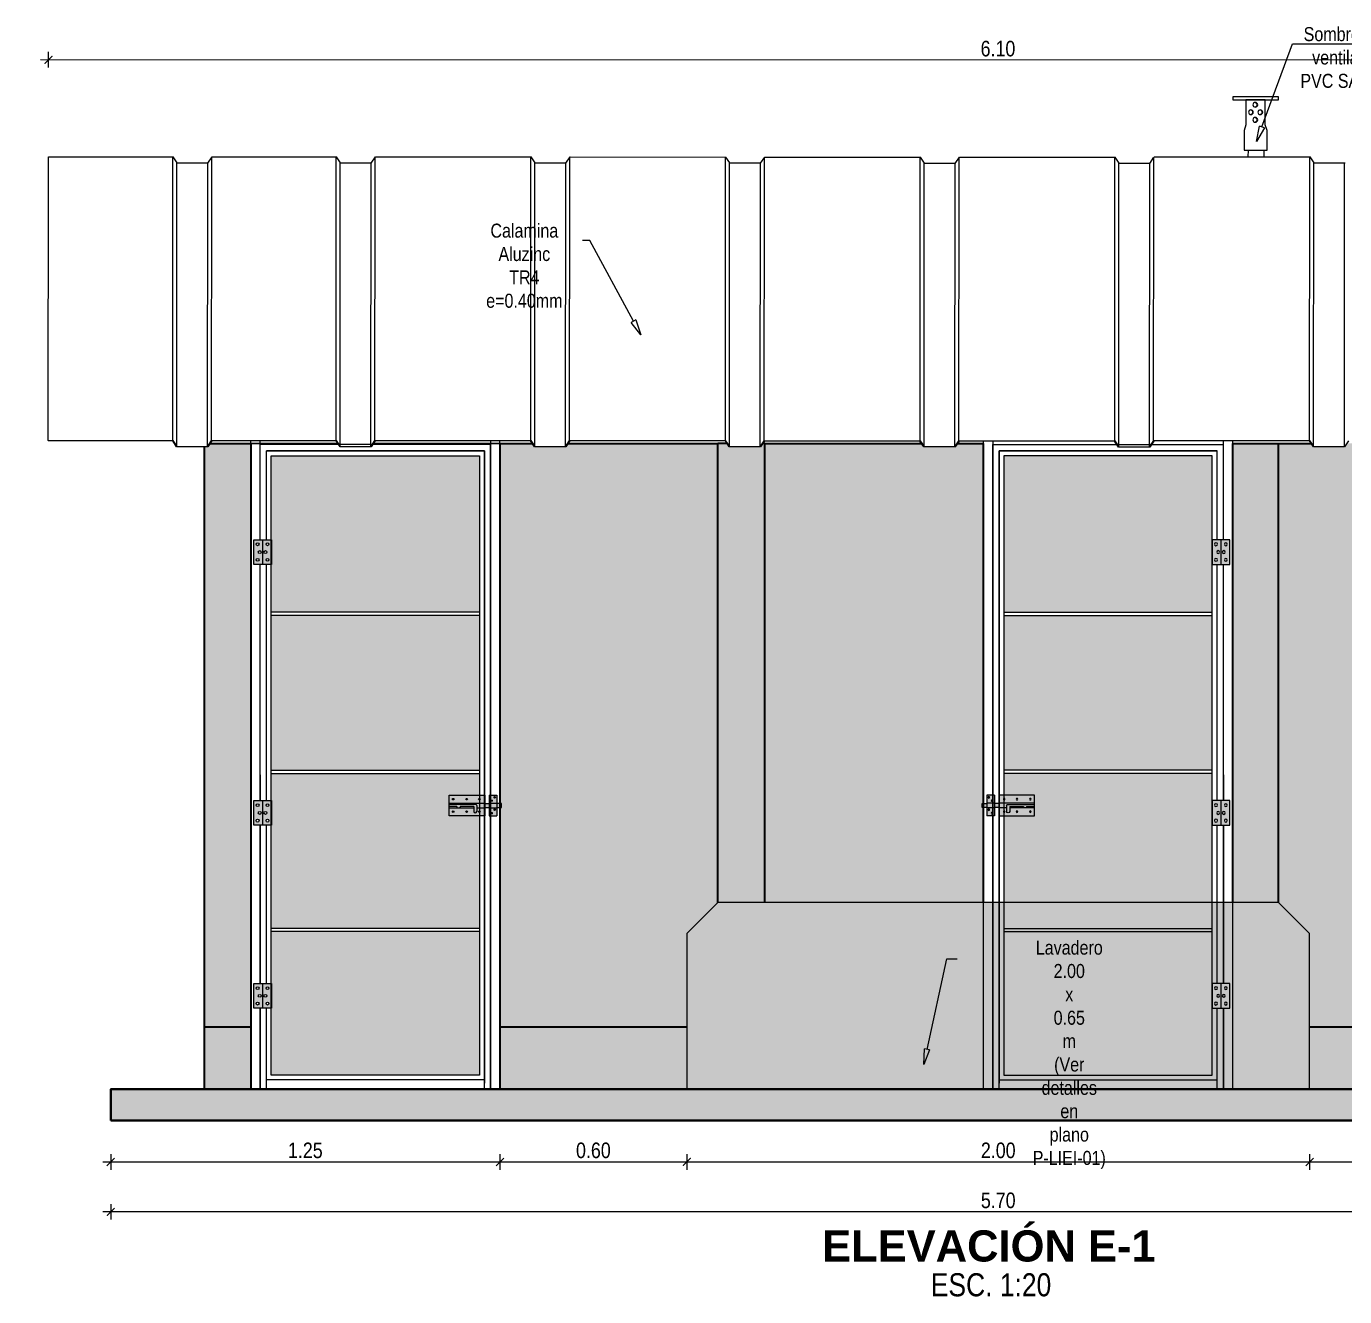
# Model space of a CAD drawing. Header units: metres. Extents: x 115.1 to 149.6, y 26.3 to 56.6.
# Drawn here: x 124.495 to 128.728, y 52.149 to 56.227 of the extents above; entities that cross this region are included whole.
import ezdxf
from ezdxf import colors
from ezdxf.entities.mleader import LeaderData, LeaderLine
from ezdxf.enums import TextEntityAlignment as Align
from ezdxf.math import Vec2, Vec3

# ---------------------------------------------------------------- set-up
doc = ezdxf.new("R2010")
doc.units = ezdxf.units.M
doc.set_wipeout_variables(frame=1)
doc.layers.get('0').update_dxf_attribs({"color": 250})
doc.layers.get('Defpoints').update_dxf_attribs({"color": 30, "lineweight": 9})
for name, color, linetype, lineweight in [('-Accesorios PVC', 88, 'Continuous', 20), ('-Acero techos', 252, 'Continuous', 13), ('-Acotado', 251, 'Continuous', 5), ('-Corte', 7, 'Continuous', 35), ('-Ladrillo', 34, 'Continuous', 9), ('-techo', 213, 'Continuous', 5), ('-Textos', 7, 'Continuous', 20), ('-Vista', 148, 'Continuous', 9), ('FIC-2ES_CONCRETO 210', 251, 'Continuous', 30), ('pluma 1', 1, 'Continuous', 9)]:
    doc.layers.add(name, color=color, linetype=linetype, lineweight=lineweight)
doc.layers.add('A_50_CotasExter', color=253, linetype='Continuous')
doc.layers.add('G-TEXTOS-TITULOS', color=174, linetype='Continuous')
doc.styles.add('-Arial Narrow', font='ARIALN.TTF')
doc.styles.add('25-TITULO', font='arialbd.ttf', dxfattribs={"height": 0.1})
doc.dimstyles.new('Esc 1_20n', dxfattribs={"dimscale": 0.02, "dimtxt": 2, "dimasz": 1, "dimexe": 1, "dimexo": 1, "dimgap": 0.45, "dimtad": 1, "dimtoh": 1, "dimzin": 3, "dimdsep": 46, "dimtxsty": '-Arial Narrow', "dimblk": 'ARCHTICK', "dimcen": 1, "dimdle": 1, "dimclrd": 252, "dimclre": 252, "dimclrt": 252, "dimadec": 0, "dimazin": 0, "dimtfac": 1, "dimtix": 1, "dimtmove": 1, "dimatfit": 2, "dimldrblk": 'ARCHTICK', "dimfxl": 1, "dimfxlon": 1, "dimtolj": 2, "dimlwd": 5, "dimlwe": 5, "dimarcsym": 0})

# ---------------------------------------------------------------- blocks, each defined once
blk = doc.blocks.new('_ArchTick')
at = {"color": 0, "linetype": 'ByBlock', "const_width": 0.15}
blk.add_lwpolyline([(-0.5, -0.5), (0.5, 0.5)], dxfattribs=at)
blk = doc.blocks.new('*D376')
at = {"layer": 'A_50_CotasExter', "color": 252, "lineweight": 5, "transparency": 16777216}
for p, q in [((124.5663, 56.095), (124.5663, 56.145)), ((130.6642, 56.0926), (130.6642, 56.1426)), ((130.6892, 56.1176), (124.5413, 56.12))]:
    blk.add_line(p, q, dxfattribs=at)
at = {"layer": 'Defpoints', "color": 0, "transparency": 16777216}
for p in [(124.5663, 56.12), (124.5662, 55.8109), (130.6641, 55.8086)]:
    blk.add_point(p, dxfattribs=at)
at = {"layer": 'A_50_CotasExter', "color": 252, "lineweight": 5, "transparency": 16777216, "xscale": 0.025, "yscale": 0.025, "zscale": 0.025}
for p, rotation in [((124.5663, 56.12), 179.977660051672), ((130.6642, 56.1176), 359.977660051672)]:
    blk.add_blockref('_ArchTick', p, dxfattribs=dict(at, rotation=rotation))
at = {"layer": 'A_50_CotasExter', "color": 252, "transparency": 16777216, "insert": (127.6153, 56.1556), "char_height": 0.05, "attachment_point": 5, "rotation": 359.9777, "style": '-Arial Narrow'}
blk.add_mtext('\\A2;6.10', dxfattribs=at)
blk = doc.blocks.new('Sombrero de Ventilacion')
at = {"layer": '-Accesorios PVC', "ltscale": 0.009}
for points in [[(-0.105, 0.2436), (0.105, 0.2436), (0.105, 0.23), (-0.105, 0.23)], [(0.0529, 0.089), (0.0529, 0), (-0.0529, 0), (-0.0529, 0.089), (-0.0443, 0.1163), (-0.0443, 0.23), (0.0443, 0.23), (0.0443, 0.1163)]]:
    blk.add_lwpolyline(points, close=True, dxfattribs=at)
for centre in [(-0.0216, 0.1732), (0.0014, 0.2076), (0.0216, 0.1732), (0.0014, 0.1387)]:
    blk.add_circle(centre, 0.0109, dxfattribs=at)
for centre in [(-0.0179, 0.1732), (0.0051, 0.2076), (0.0253, 0.1732), (0.0051, 0.1387)]:
    blk.add_arc(centre, 0.0115, 108.86934, 251.13066, dxfattribs=at)
blk = doc.blocks.new('_ClosedBlank')
at = {"color": 0, "linetype": 'ByBlock', "lineweight": -2}
for p, q in [((-1, 0.167), (0, 0)), ((-1, 0.167), (-1, -0.167)), ((0, 0), (-1, -0.167))]:
    blk.add_line(p, q, dxfattribs=at)
blk = doc.blocks.new('*D377')
at = {"layer": 'A_50_CotasExter', "color": 252, "lineweight": 5, "transparency": 16777216}
for p, q in [((124.3392, 52.8143), (124.3392, 52.8393)), ((124.3642, 52.8143), (124.3142, 52.8143)), ((124.3392, 52.7143), (124.3392, 52.8143)), ((124.3642, 52.7143), (124.3142, 52.7143)), ((124.3392, 52.7143), (124.3392, 52.6893))]:
    blk.add_line(p, q, dxfattribs=at)
at = {"layer": 'Defpoints', "color": 0, "transparency": 16777216}
for p in [(124.3392, 52.8143), (124.7662, 52.8143), (124.7662, 52.7143)]:
    blk.add_point(p, dxfattribs=at)
at = {"layer": 'A_50_CotasExter', "color": 252, "lineweight": 5, "transparency": 16777216, "xscale": 0.025, "yscale": 0.025, "zscale": 0.025}
for p, rotation in [((124.3392, 52.8143), 270), ((124.3392, 52.7143), 90)]:
    blk.add_blockref('_ArchTick', p, dxfattribs=dict(at, rotation=rotation))
at = {"layer": 'A_50_CotasExter', "color": 252, "transparency": 16777216, "insert": (124.3025, 52.7643), "char_height": 0.05, "attachment_point": 5, "rotation": 90, "style": '-Arial Narrow'}
blk.add_mtext('\\A2;0.10', dxfattribs=at)
blk = doc.blocks.new('*D378')
at = {"layer": 'A_50_CotasExter', "color": 252, "lineweight": 5, "transparency": 16777216}
for p, q in [((124.3642, 53.0143), (124.3142, 53.0143)), ((124.3392, 52.7893), (124.3392, 53.0393)), ((124.3642, 52.8143), (124.3142, 52.8143))]:
    blk.add_line(p, q, dxfattribs=at)
at = {"layer": 'Defpoints', "color": 0, "transparency": 16777216}
for p in [(124.3392, 53.0143), (125.0662, 53.0143), (124.7662, 52.8143)]:
    blk.add_point(p, dxfattribs=at)
at = {"layer": 'A_50_CotasExter', "color": 252, "lineweight": 5, "transparency": 16777216, "xscale": 0.025, "yscale": 0.025, "zscale": 0.025}
for p, rotation in [((124.3392, 53.0143), 90), ((124.3392, 52.8143), 270)]:
    blk.add_blockref('_ArchTick', p, dxfattribs=dict(at, rotation=rotation))
at = {"layer": 'A_50_CotasExter', "color": 252, "transparency": 16777216, "insert": (124.3025, 52.9143), "char_height": 0.05, "attachment_point": 5, "rotation": 90, "style": '-Arial Narrow'}
blk.add_mtext('\\A2;0.20', dxfattribs=at)
blk = doc.blocks.new('*D379')
at = {"layer": 'A_50_CotasExter', "color": 252, "lineweight": 5, "transparency": 16777216}
for p, q in [((124.3392, 52.9893), (124.3392, 54.9185)), ((124.3642, 54.8935), (124.3142, 54.8935)), ((124.3642, 53.0143), (124.3142, 53.0143))]:
    blk.add_line(p, q, dxfattribs=at)
at = {"layer": 'Defpoints', "color": 0, "transparency": 16777216}
for p in [(124.3392, 54.8935), (125.0662, 54.8935), (125.0662, 53.0143)]:
    blk.add_point(p, dxfattribs=at)
at = {"layer": 'A_50_CotasExter', "color": 252, "lineweight": 5, "transparency": 16777216, "xscale": 0.025, "yscale": 0.025, "zscale": 0.025}
for p, rotation in [((124.3392, 54.8935), 90), ((124.3392, 53.0143), 270)]:
    blk.add_blockref('_ArchTick', p, dxfattribs=dict(at, rotation=rotation))
at = {"layer": 'A_50_CotasExter', "color": 252, "transparency": 16777216, "insert": (124.3025, 53.9539), "char_height": 0.05, "attachment_point": 5, "rotation": 90, "style": '-Arial Narrow'}
blk.add_mtext('\\A2;1.88', dxfattribs=at)
blk = doc.blocks.new('*D381')
at = {"layer": 'A_50_CotasExter', "color": 252, "lineweight": 5, "transparency": 16777216}
for p, q in [((124.3392, 54.8685), (124.3392, 55.8336)), ((124.3642, 55.8086), (124.3142, 55.8086)), ((124.3142, 54.8935), (124.3642, 54.8935))]:
    blk.add_line(p, q, dxfattribs=at)
at = {"layer": 'Defpoints', "color": 0, "transparency": 16777216}
for p in [(124.3392, 55.8086), (124.5665, 55.8086), (119.6158, 54.8935)]:
    blk.add_point(p, dxfattribs=at)
at = {"layer": 'A_50_CotasExter', "color": 252, "lineweight": 5, "transparency": 16777216, "xscale": 0.025, "yscale": 0.025, "zscale": 0.025}
for p, rotation in [((124.3392, 55.8086), 90), ((124.3392, 54.8935), 270)]:
    blk.add_blockref('_ArchTick', p, dxfattribs=dict(at, rotation=rotation))
at = {"layer": 'A_50_CotasExter', "color": 252, "transparency": 16777216, "insert": (124.3025, 55.3511), "char_height": 0.05, "attachment_point": 5, "rotation": 90, "style": '-Arial Narrow'}
blk.add_mtext('\\A2;0.92', dxfattribs=at)
blk = doc.blocks.new('*D380')
at = {"layer": 'A_50_CotasExter', "color": 252, "lineweight": 5, "transparency": 16777216}
for p, q in [((124.171, 52.8143), (124.171, 52.8393)), ((124.196, 52.8143), (124.146, 52.8143)), ((124.171, 52.7143), (124.171, 52.8143)), ((124.196, 52.7143), (124.146, 52.7143)), ((124.171, 52.7143), (124.171, 52.6893))]:
    blk.add_line(p, q, dxfattribs=at)
at = {"layer": 'Defpoints', "color": 0, "transparency": 16777216}
for p in [(124.171, 52.8143), (124.7662, 52.8143), (124.7662, 52.7143)]:
    blk.add_point(p, dxfattribs=at)
at = {"layer": 'A_50_CotasExter', "color": 252, "lineweight": 5, "transparency": 16777216, "xscale": 0.025, "yscale": 0.025, "zscale": 0.025}
for p, rotation in [((124.171, 52.8143), 270), ((124.171, 52.7143), 90)]:
    blk.add_blockref('_ArchTick', p, dxfattribs=dict(at, rotation=rotation))
at = {"layer": 'A_50_CotasExter', "color": 252, "transparency": 16777216, "insert": (124.1343, 52.7643), "char_height": 0.05, "attachment_point": 5, "rotation": 90, "style": '-Arial Narrow'}
blk.add_mtext('\\A2;0.10', dxfattribs=at)
blk = doc.blocks.new('*D382')
at = {"layer": 'A_50_CotasExter', "color": 252, "lineweight": 5, "transparency": 16777216}
for p, q in [((124.171, 52.7893), (124.171, 55.8336)), ((124.196, 55.8086), (124.146, 55.8086)), ((124.146, 52.8143), (124.196, 52.8143))]:
    blk.add_line(p, q, dxfattribs=at)
at = {"layer": 'Defpoints', "color": 0, "transparency": 16777216}
for p in [(124.171, 55.8086), (124.5665, 55.8086), (119.3158, 52.8143)]:
    blk.add_point(p, dxfattribs=at)
at = {"layer": 'A_50_CotasExter', "color": 252, "lineweight": 5, "transparency": 16777216, "xscale": 0.025, "yscale": 0.025, "zscale": 0.025}
for p, rotation in [((124.171, 55.8086), 90), ((124.171, 52.8143), 270)]:
    blk.add_blockref('_ArchTick', p, dxfattribs=dict(at, rotation=rotation))
at = {"layer": 'A_50_CotasExter', "color": 252, "transparency": 16777216, "insert": (124.1343, 54.3114), "char_height": 0.05, "attachment_point": 5, "rotation": 90, "style": '-Arial Narrow'}
blk.add_mtext('\\A2;2.99', dxfattribs=at)
blk = doc.blocks.new('*D384')
at = {"layer": 'A_50_CotasExter', "color": 252, "lineweight": 5, "transparency": 16777216}
for p, q in [((124.7412, 52.5812), (126.0412, 52.5812)), ((124.7662, 52.6062), (124.7662, 52.5562)), ((126.0162, 52.6062), (126.0162, 52.5562))]:
    blk.add_line(p, q, dxfattribs=at)
at = {"layer": 'Defpoints', "color": 0, "transparency": 16777216}
for p in [(126.0162, 52.8143), (124.7662, 52.7143), (126.0162, 52.5812)]:
    blk.add_point(p, dxfattribs=at)
at = {"layer": 'A_50_CotasExter', "color": 252, "lineweight": 5, "transparency": 16777216, "xscale": 0.025, "yscale": 0.025, "zscale": 0.025}
for p, rotation in [((124.7662, 52.5812), 180.0000000000041), ((126.0162, 52.5812), 4.071109992273301e-12)]:
    blk.add_blockref('_ArchTick', p, dxfattribs=dict(at, rotation=rotation))
at = {"layer": 'A_50_CotasExter', "color": 252, "transparency": 16777216, "insert": (125.3912, 52.618), "char_height": 0.05, "attachment_point": 5, "style": '-Arial Narrow'}
blk.add_mtext('\\A2;1.25', dxfattribs=at)
blk = doc.blocks.new('*D385')
at = {"layer": 'A_50_CotasExter', "color": 252, "lineweight": 5, "transparency": 16777216}
for p, q in [((125.9912, 52.5812), (126.6412, 52.5812)), ((126.0162, 52.6062), (126.0162, 52.5562)), ((126.6162, 52.6062), (126.6162, 52.5562))]:
    blk.add_line(p, q, dxfattribs=at)
at = {"layer": 'Defpoints', "color": 0, "transparency": 16777216}
for p in [(126.0162, 52.8143), (126.6162, 52.8143), (126.6162, 52.5812)]:
    blk.add_point(p, dxfattribs=at)
at = {"layer": 'A_50_CotasExter', "color": 252, "lineweight": 5, "transparency": 16777216, "xscale": 0.025, "yscale": 0.025, "zscale": 0.025}
for p, rotation in [((126.0162, 52.5812), 180.0000000000041), ((126.6162, 52.5812), 4.071109992273301e-12)]:
    blk.add_blockref('_ArchTick', p, dxfattribs=dict(at, rotation=rotation))
at = {"layer": 'A_50_CotasExter', "color": 252, "transparency": 16777216, "insert": (126.3162, 52.618), "char_height": 0.05, "attachment_point": 5, "style": '-Arial Narrow'}
blk.add_mtext('\\A2;0.60', dxfattribs=at)
blk = doc.blocks.new('*D386')
at = {"layer": 'A_50_CotasExter', "color": 252, "lineweight": 5, "transparency": 16777216}
for p, q in [((126.5912, 52.5812), (128.6412, 52.5812)), ((126.6162, 52.6062), (126.6162, 52.5562)), ((128.6162, 52.6062), (128.6162, 52.5562))]:
    blk.add_line(p, q, dxfattribs=at)
at = {"layer": 'Defpoints', "color": 0, "transparency": 16777216}
for p in [(126.6162, 52.8143), (128.6162, 52.8143), (128.6162, 52.5812)]:
    blk.add_point(p, dxfattribs=at)
at = {"layer": 'A_50_CotasExter', "color": 252, "lineweight": 5, "transparency": 16777216, "xscale": 0.025, "yscale": 0.025, "zscale": 0.025}
for p, rotation in [((126.6162, 52.5812), 180.0000000000041), ((128.6162, 52.5812), 4.071109992273301e-12)]:
    blk.add_blockref('_ArchTick', p, dxfattribs=dict(at, rotation=rotation))
at = {"layer": 'A_50_CotasExter', "color": 252, "transparency": 16777216, "insert": (127.6162, 52.618), "char_height": 0.05, "attachment_point": 5, "style": '-Arial Narrow'}
blk.add_mtext('\\A2;2.00', dxfattribs=at)
blk = doc.blocks.new('*D387')
at = {"layer": 'A_50_CotasExter', "color": 252, "lineweight": 5, "transparency": 16777216}
for p, q in [((128.5912, 52.5812), (129.2412, 52.5812)), ((128.6162, 52.6062), (128.6162, 52.5562)), ((129.2162, 52.6062), (129.2162, 52.5562))]:
    blk.add_line(p, q, dxfattribs=at)
at = {"layer": 'Defpoints', "color": 0, "transparency": 16777216}
for p in [(128.6162, 52.8143), (129.2162, 52.8143), (129.2162, 52.5812)]:
    blk.add_point(p, dxfattribs=at)
at = {"layer": 'A_50_CotasExter', "color": 252, "lineweight": 5, "transparency": 16777216, "xscale": 0.025, "yscale": 0.025, "zscale": 0.025}
for p, rotation in [((128.6162, 52.5812), 180.0000000000041), ((129.2162, 52.5812), 4.071109992273301e-12)]:
    blk.add_blockref('_ArchTick', p, dxfattribs=dict(at, rotation=rotation))
at = {"layer": 'A_50_CotasExter', "color": 252, "transparency": 16777216, "insert": (128.9162, 52.618), "char_height": 0.05, "attachment_point": 5, "style": '-Arial Narrow'}
blk.add_mtext('\\A2;0.60', dxfattribs=at)
blk = doc.blocks.new('*D391')
at = {"layer": 'A_50_CotasExter', "color": 252, "lineweight": 5, "transparency": 16777216}
for p, q in [((130.4912, 52.4208), (124.7412, 52.4208)), ((124.7662, 52.4458), (124.7662, 52.3958)), ((130.4662, 52.4458), (130.4662, 52.3958))]:
    blk.add_line(p, q, dxfattribs=at)
at = {"layer": 'Defpoints', "color": 0, "transparency": 16777216}
for p in [(124.7662, 52.7143), (130.4662, 52.7143), (124.7662, 52.4208)]:
    blk.add_point(p, dxfattribs=at)
at = {"layer": 'A_50_CotasExter', "color": 252, "lineweight": 5, "transparency": 16777216, "xscale": 0.025, "yscale": 0.025, "zscale": 0.025}
for p, rotation in [((124.7662, 52.4208), 179.9999999999992), ((130.4662, 52.4208), 359.9999999999992)]:
    blk.add_blockref('_ArchTick', p, dxfattribs=dict(at, rotation=rotation))
at = {"layer": 'A_50_CotasExter', "color": 252, "transparency": 16777216, "insert": (127.6162, 52.4575), "char_height": 0.05, "attachment_point": 5, "style": '-Arial Narrow'}
blk.add_mtext('\\A2;5.70', dxfattribs=at)
blk = doc.blocks.new('Bisagra 3 x 3')
h = blk.add_hatch(color=7)
h.dxf.hatch_style = 1
h.set_gradient(color1=(255, 255, 255), color2=(128, 128, 128), tint=1, name='CURVED')
h.paths.add_polyline_path([(-0.0285, 0.0396), (0.0285, 0.0396), (0.0285, -0.0396), (-0.0285, -0.0396)])
at = {"linetype": 'Continuous'}
blk.add_wipeout([(-0.0285, 0.0396), (0.0285, 0.0396), (0.0285, -0.0396), (-0.0285, -0.0396)], dxfattribs=at)
h = blk.add_hatch(color=7)
h.dxf.hatch_style = 1
h.set_gradient(color1=(255, 255, 255), color2=(128, 128, 128), tint=1, name='INVCYLINDER')
h.paths.add_polyline_path([(0, 0.0396), (-0.0285, 0.0396), (-0.0285, -0.0396), (0, -0.0396)])
h.paths.add_polyline_path([(-0.0205, 0.0249, -1), (-0.0113, 0.0249, -1)], flags=16)
h.paths.add_polyline_path([(-0.0044, 0, -1), (-0.0136, 0, -1)], flags=16)
h.paths.add_polyline_path([(-0.0113, -0.0249, -1), (-0.0205, -0.0249, -1)], flags=16)
h.paths.add_polyline_path([(0.0285, 0.0396), (0, 0.0396), (0, -0.0396), (0.0285, -0.0396)])
h.paths.add_polyline_path([(0.0136, 0, -1), (0.0044, 0, -1)], flags=16)
h.paths.add_polyline_path([(0.0113, 0.0249, -1), (0.0205, 0.0249, -1)], flags=16)
h.paths.add_polyline_path([(0.0205, -0.0249, -1), (0.0113, -0.0249, -1)], flags=16)
at = {"layer": '-Vista', "linetype": 'Continuous'}
blk.add_lwpolyline([(-0.0285, 0.0396), (0.0285, 0.0396), (0.0285, -0.0396), (-0.0285, -0.0396)], close=True, dxfattribs=at)
blk.add_lwpolyline([(0, 0.0396), (0, -0.0396)], dxfattribs=at)
for centre in [(-0.0159, 0.0249), (-0.009, 0), (0.009, 0), (0.0159, 0.0249), (-0.0159, -0.0249), (0.0159, -0.0249)]:
    blk.add_circle(centre, 0.0046, dxfattribs=at)
blk = doc.blocks.new('Cerrojo')
h = blk.add_hatch(color=7)
h.dxf.hatch_style = 1
h.set_gradient(color1=(255, 255, 255), color2=(128, 128, 128), tint=1, name='CYLINDER')
h.paths.add_polyline_path([(0, 0.0335), (-0.1143, 0.0335), (-0.1143, 0.0075), (0, 0.0075)])
h.paths.add_polyline_path([(-0.0196, 0.02, -1), (-0.0145, 0.02, -1)], flags=16)
h.paths.add_polyline_path([(-0.0606, 0.02, -1), (-0.0555, 0.02, -1)], flags=16)
h.paths.add_polyline_path([(-0.1036, 0.02, -1), (-0.0986, 0.02, -1)], flags=16)
h.paths.add_polyline_path([(0, -0.0075), (-0.0251, -0.0075), (-0.0251, -0.0192, -0.83287), (-0.0351, -0.0192), (-0.0351, -0.0075), (-0.0811, -0.0075, -0.056334), (-0.0816, -0.0075), (-0.0867, -0.0075, -0.056334), (-0.0872, -0.0075), (-0.1143, -0.0075), (-0.1143, -0.0335), (0, -0.0335)])
h.paths.add_polyline_path([(-0.0606, -0.02, -1), (-0.0555, -0.02, -1)], flags=16)
h.paths.add_polyline_path([(-0.0196, -0.02, -1), (-0.0145, -0.02, -1)], flags=16)
h.paths.add_polyline_path([(-0.1036, -0.02, -1), (-0.0986, -0.02, -1)], flags=16)
h.paths.add_polyline_path([(-0.0792, -0.003), (-0.0351, -0.003), (-0.0351, -0.0192, 0.83287), (-0.0251, -0.0192), (-0.0251, 0, 0.406494), (-0.0281, 0.003), (-0.1143, 0.003), (-0.1143, -0.0075), (-0.0811, -0.0075, 0.372902), (-0.0792, -0.0054)], flags=0)
h.paths.add_polyline_path([(-0.0351, -0.003), (-0.0792, -0.003), (-0.0792, -0.0052, -0.39039), (-0.0811, -0.0075), (-0.0351, -0.0075)], flags=0)
h.paths.add_polyline_path([(0, 0.0075), (-0.1143, 0.0075), (-0.1143, -0.0075), (-0.0872, -0.0075), (-0.0811, -0.0075, 0.372902), (-0.0792, -0.0054), (-0.0792, -0.003), (-0.0351, -0.003), (-0.0351, -0.0192, 0.83287), (-0.0251, -0.0192), (-0.0251, -0.0075), (0, -0.0075)], flags=17)
h.paths.add_polyline_path([(0.0389, -0.0075), (0.0139, -0.0075), (0.0139, -0.0335), (0.0389, -0.0335)])
h.paths.add_polyline_path([(0.0344, -0.0138, -1), (0.0294, -0.0138, -1)], flags=16)
h.paths.add_polyline_path([(0.0243, -0.025, -1), (0.0192, -0.025, -1)], flags=16)
h.paths.add_polyline_path([(0.0389, 0.0075), (0.0139, 0.0075), (0.0139, -0.0075), (0.0389, -0.0075)])
h.paths.add_polyline_path([(0.0389, 0.0335), (0.0139, 0.0335), (0.0139, 0.0075), (0.0389, 0.0075)])
h.paths.add_polyline_path([(0.0294, 0.0262, -1), (0.0344, 0.0262, -1)], flags=16)
h.paths.add_polyline_path([(0.0243, 0.015, -1), (0.0192, 0.015, -1)], flags=16)
h.paths.add_polyline_path([(0, 0.0075), (-0.1143, 0.0075), (-0.1143, -0.0075), (-0.0811, -0.0075, 0.372902), (-0.0792, -0.0054), (-0.0792, -0.003), (-0.0351, -0.003), (-0.0351, -0.0192, 0.83287), (-0.0251, -0.0192), (-0.0251, -0.0075), (0, -0.0075)], flags=17)
h = blk.add_hatch(color=7)
h.dxf.hatch_style = 1
h.set_gradient(color1=(255, 255, 255), color2=(128, 128, 128), tint=1, name='CYLINDER')
h.paths.add_polyline_path([(-0.1143, 0.0075), (-0.1143, -0.0335), (0, -0.0335), (0, 0.0075)])
h = blk.add_hatch(color=18)
h.dxf.hatch_style = 1
h.paths.add_polyline_path([(0.0139, 0.0065), (0, 0.0065), (0, -0.0065), (0.0139, -0.0065)])
h.paths.add_polyline_path([(0.0539, 0.0065), (0.0389, 0.0065), (0.0389, -0.0065), (0.0539, -0.0065)])
h.paths.add_polyline_path([(-0.0251, 0, 0.421975), (-0.0282, 0.003), (-0.1143, 0.003), (-0.1143, -0.003), (-0.0892, -0.003), (-0.0892, -0.0054, 0.372902), (-0.0872, -0.0075), (-0.0811, -0.0075, 0.39039), (-0.0792, -0.0052), (-0.0792, -0.003), (-0.0351, -0.003), (-0.0351, -0.0192, 0.83287), (-0.0251, -0.0192)])
h = blk.add_hatch(color=7)
h.dxf.hatch_style = 1
h.set_gradient(color1=(255, 255, 255), color2=(128, 128, 128), tint=1, name='CYLINDER')
h.paths.add_polyline_path([(-0.0351, -0.003), (-0.0792, -0.003), (-0.0792, -0.0052, -0.39039), (-0.0811, -0.0075), (-0.0351, -0.0075)])
h.paths.add_polyline_path([(-0.0892, -0.003), (-0.1143, -0.003), (-0.1143, -0.0075), (-0.0872, -0.0075, -0.39039), (-0.0892, -0.0052)])
at = {"layer": '-Vista', "ltscale": 0.009}
for p, q in [((-0.1143, 0.0075), (0, 0.0075)), ((-0.0281, 0.003), (-0.1143, 0.003)), ((-0.0251, 0), (-0.0251, -0.0192)), ((0, 0.0335), (0, -0.0335)), ((0, 0.0065), (0.0139, 0.0065)), ((0.0139, 0.0335), (0.0389, 0.0335)), ((0.0139, 0.0335), (0.0139, -0.0335)), ((0.0139, 0.0075), (0.0389, 0.0075)), ((0.0389, 0.0335), (0.0389, -0.0335)), ((0.0539, 0.0065), (0.0389, 0.0065)), ((0.0539, -0.0065), (0.0539, 0.0065)), ((-0.0892, -0.003), (-0.1143, -0.003)), ((-0.1143, -0.0075), (-0.0351, -0.0075)), ((-0.0892, -0.003), (-0.0892, -0.0054)), ((-0.0351, -0.003), (-0.0792, -0.003)), ((-0.0792, -0.003), (-0.0792, -0.0054)), ((-0.0351, -0.003), (-0.0351, -0.0192)), ((-0.0251, -0.0075), (0, -0.0075)), ((0, -0.0065), (0.0139, -0.0065)), ((0.0139, -0.0075), (0.0389, -0.0075)), ((0.0139, -0.0335), (0.0389, -0.0335)), ((0.0389, -0.0065), (0.0539, -0.0065))]:
    blk.add_line(p, q, dxfattribs=at)
blk.add_lwpolyline([(0, -0.0335), (-0.1143, -0.0335), (-0.1143, 0.0335), (0, 0.0335)], close=True, dxfattribs=at)
for centre in [(-0.1011, 0.02), (-0.0581, 0.02), (-0.0171, 0.02), (0.0218, 0.015), (0.0319, 0.0262), (-0.1011, -0.02), (-0.0581, -0.02), (-0.0171, -0.02), (0.0218, -0.025), (0.0319, -0.0138)]:
    blk.add_circle(centre, 0.00253, dxfattribs=at)
for centre, radius, start, end in [((-0.0281, 0), 0.003, 359.9569, 88.4858), ((-0.087, -0.0053), 0.0022, 178.2508, 276.4486), ((-0.0814, -0.0053), 0.0022, 263.5514, 1.7492), ((-0.0301, -0.0183), 0.00508, 190.4202, 349.5798)]:
    blk.add_arc(centre, radius, start, end, dxfattribs=at)

msp = doc.modelspace()

# ---------------------------------------------------------------- hatches: boundary and pattern name
at = {"layer": '-Acotado', "true_color": 0x139b48}
h = msp.add_hatch(color=114, dxfattribs=at)
h.dxf.hatch_style = 1
h.paths.add_polyline_path([(125.2162, 54.8883), (125.0852, 54.8883), (125.0781, 54.8777), (125.0662, 54.8777), (125.0662, 53.0143), (125.2162, 53.0143)])
h.paths.add_polyline_path([(126.8662, 54.8883), (126.8603, 54.8883), (126.8527, 54.877), (126.7912, 54.877), (126.7527, 54.877), (126.7451, 54.8883), (126.7162, 54.8883), (126.7162, 53.4143), (126.8662, 53.4143)])
h.paths.add_polyline_path([(128.5162, 54.8883), (128.369, 54.8883), (128.369, 53.4143), (128.5162, 53.4143)])
h.paths.add_polyline_path([(130.1662, 54.8883), (130.0162, 54.8883), (130.0162, 53.0143), (130.1662, 53.0143)])
at = {"layer": '-Acotado'}
h = msp.add_hatch(color=14, dxfattribs=at)
h.dxf.hatch_style = 1
h.paths.add_polyline_path([(130.1662, 53.0143), (130.0162, 53.0143), (130.0162, 52.8143), (130.1662, 52.8143)])
h.paths.add_polyline_path([(129.2162, 53.0143), (128.6162, 53.0143), (128.6162, 52.8143), (129.2162, 52.8143)])
h.paths.add_polyline_path([(126.6162, 53.0143), (126.0162, 53.0143), (126.0162, 52.8143), (126.6162, 52.8143)])
h.paths.add_polyline_path([(125.2162, 53.0143), (125.0662, 53.0143), (125.0662, 52.8143), (125.2162, 52.8143)])
at = {"layer": '-Ladrillo', "ltscale": 0.1, "true_color": 0xf3f3e7}
h = msp.add_hatch(color=7, dxfattribs=at)
h.dxf.hatch_style = 1
h.paths.add_polyline_path([(129.2162, 54.877), (129.1521, 54.8771), (129.1446, 54.8883), (128.7359, 54.8883), (128.7284, 54.8772), (128.6284, 54.8773), (128.621, 54.8883), (128.5162, 54.8883), (128.5162, 53.4143), (128.6162, 53.3143), (128.6162, 53.0143), (129.2162, 53.0143)])
h.paths.add_polyline_path([(126.0162, 53.0143), (126.6162, 53.0143), (126.6162, 53.3143), (126.7162, 53.4143), (126.7162, 54.8883), (126.235, 54.8883), (126.2276, 54.8772), (126.1276, 54.8773), (126.1202, 54.8883), (126.0162, 54.8883)])
h.paths.add_polyline_path([(126.8662, 53.4143), (127.569, 53.4143), (127.569, 54.8883), (127.4855, 54.8883), (127.4777, 54.8767), (127.3777, 54.8768), (127.37, 54.8883), (126.8662, 54.8883)])
at = {"lineweight": 5, "true_color": 0x636466}
h = msp.add_hatch(dxfattribs=at)
h.set_pattern_fill('AR-CONC', color=251, scale=0.0008)
h.set_pattern_definition([(50, (-1119.57517, -446.35792), (0.145747735, -0.012751268), [0.01524, -0.16764]), (355, (-1119.57517, -446.35792), (-0.028194737, 0.152845476), [0.012192, -0.134112467]), (100.451445, (-1119.56303, -446.35898), (0.117552998, 0.140094202), [0.012952007, -0.142472196]), (46.1842, (-1119.57517, -446.31728), (0.216863233, -0.033633862), [0.02286, -0.25146]), (96.635558, (-1119.5571, -446.32008), (0.189923307, 0.1979409), [0.01942802, -0.213708487]), (351.184151, (-1119.57517, -446.31728), (0.189923307, 0.1979409), [0.018287974, -0.201167786]), (21, (-1119.55485, -446.32744), (0.121291513, -0.081812159), [0.01524, -0.16764]), (326, (-1119.55485, -446.32744), (0.049441623, 0.147350373), [0.012192, -0.134112]), (71.451445, (-1119.54475, -446.33425), (0.170733135, 0.065538215), [0.012952007, -0.14247195]), (37.5, (-1119.575174, -446.357915), (0.0024708826, 0.067644031), [0, -0.1324864, 0, -0.136144, 0, -0.13462]), (7.5, (-1119.575174, -446.357915), (0.05345573, 0.08014446), [0, -0.0776224, 0, -0.1294384, 0, -0.051308]), (327.5, (-1119.62049, -446.357915), (0.1084724761, -0.0045829952), [0, -0.0508, 0, -0.158496, 0, -0.210312]), (317.5, (-1119.64081, -446.357915), (0.118503345, 0.020341193), [0, -0.06604, 0, -0.1052576, 0, -0.149352])])
h.paths.add_polyline_path([(124.7662, 52.7143), (130.4662, 52.7143), (130.4662, 52.8143), (124.7662, 52.8143)])

# ---------------------------------------------------------------- linework, layer by layer
at = {"layer": '-Acero techos'}
for p, q in [((125.2162, 52.8143), (125.2162, 54.8966)), ((125.2462, 54.8843), (125.2462, 54.8966)), ((125.4899, 54.8963), (125.2462, 54.8963)), ((125.9862, 54.8843), (125.2462, 54.8843)), ((125.9862, 54.8843), (125.2462, 54.8843)), ((125.9862, 54.8963), (125.9862, 54.8793)), ((125.9862, 54.8843), (125.9862, 52.8143)), ((125.9862, 54.8843), (125.9862, 52.8143)), ((125.9862, 54.8793), (125.9862, 54.8793)), ((126.0162, 52.8143), (126.0162, 54.8963)), ((127.569, 52.8143), (127.569, 54.8957)), ((127.599, 54.8957), (127.599, 54.8793)), ((127.599, 54.8843), (127.9975, 54.8843)), ((127.599, 54.8843), (127.599, 52.8143)), ((127.599, 54.8843), (127.9975, 54.8843)), ((127.599, 54.8843), (127.599, 52.8143)), ((127.599, 54.8793), (127.599, 54.8793)), ((127.9987, 54.8843), (128.1068, 54.8843)), ((127.9987, 54.8843), (128.1068, 54.8843)), ((128.108, 54.8843), (128.339, 54.8843)), ((128.108, 54.8843), (128.339, 54.8843)), ((128.339, 54.8843), (128.339, 54.8964)), ((128.369, 52.8143), (128.369, 54.8964)), ((125.9662, 54.8143), (125.9662, 52.8343)), ((127.619, 54.8143), (127.619, 52.8343)), ((125.9505, 54.3461), (125.2819, 54.3461)), ((125.9505, 54.3361), (125.2819, 54.3361)), ((127.6347, 54.3461), (128.3033, 54.3461)), ((127.6347, 54.3361), (128.3033, 54.3361)), ((125.2462, 53.8243), (125.2462, 52.8143)), ((125.2819, 53.8386), (125.9505, 53.8386)), ((125.2819, 53.8286), (125.9505, 53.8286)), ((128.3033, 53.8386), (127.6347, 53.8386)), ((128.3033, 53.8286), (127.6347, 53.8286)), ((128.339, 53.8243), (128.339, 52.8143)), ((125.9505, 53.3311), (125.2819, 53.3311)), ((125.9505, 53.3211), (125.2819, 53.3211)), ((127.6347, 53.3311), (128.3033, 53.3311)), ((127.6347, 53.3211), (128.3033, 53.3211))]:
    msp.add_line(p, q, dxfattribs=at)
for points in [[(125.2462, 52.8143), (125.2462, 54.8843)], [(125.9662, 54.8643), (125.2662, 54.8643)], [(125.9662, 52.8143), (125.9662, 54.8643), (125.2662, 54.8643)], [(125.9862, 52.8143), (125.9862, 54.8843)], [(127.599, 52.8143), (127.599, 54.8843)], [(127.619, 54.8643), (128.319, 54.8643)], [(127.619, 52.8143), (127.619, 54.8643), (128.319, 54.8643)], [(128.339, 52.8143), (128.339, 54.8843)], [(125.2662, 52.8143), (125.2662, 53.8393), (125.2662, 54.8143)], [(128.319, 52.8143), (128.319, 53.8393), (128.319, 54.8143)]]:
    msp.add_lwpolyline(points, dxfattribs=at)
for points in [[(125.2662, 54.8643), (125.9662, 54.8643), (125.9662, 52.8443), (125.2662, 52.8443)], [(128.319, 54.8643), (127.619, 54.8643), (127.619, 52.8443), (128.319, 52.8443)]]:
    msp.add_lwpolyline(points, close=True, dxfattribs=at)
at = {"layer": '-Corte', "ltscale": 0.009}
msp.add_lwpolyline([(124.7662, 52.7143), (130.4662, 52.7143), (130.4662, 52.8143), (124.7662, 52.8143)], close=True, dxfattribs=at)
at = {"layer": '-techo'}
for p, q in [((124.5658, 54.8979), (124.5662, 55.8086)), ((124.5662, 55.8086), (124.9671, 55.8084)), ((124.9658, 54.8977), (124.9662, 55.8084)), ((124.9799, 55.7894), (124.9671, 55.8084)), ((125.0782, 55.7884), (125.0916, 55.8084)), ((125.0903, 54.8977), (125.0907, 55.8069)), ((125.0916, 55.8084), (125.4916, 55.8082)), ((125.4903, 54.8975), (125.4907, 55.8082)), ((125.5044, 55.7892), (125.4916, 55.8082)), ((125.6027, 55.7882), (125.6161, 55.8081)), ((125.6148, 54.8975), (125.6152, 55.8067)), ((125.6161, 55.8081), (126.1167, 55.808)), ((126.1154, 54.8973), (126.1157, 55.808)), ((126.1294, 55.7889), (126.1167, 55.808)), ((126.2277, 55.7879), (126.2412, 55.8079)), ((126.2399, 54.8972), (126.2402, 55.8065)), ((126.2412, 55.8079), (126.7417, 55.8077)), ((126.7404, 54.897), (126.7408, 55.8077)), ((126.7545, 55.7887), (126.7417, 55.8077)), ((126.8528, 55.7877), (126.8662, 55.8077)), ((126.8649, 54.897), (126.8653, 55.8062)), ((126.8662, 55.8077), (127.3668, 55.8075)), ((127.3654, 54.8968), (127.3658, 55.8075)), ((127.3795, 55.7885), (127.3668, 55.8075)), ((127.4778, 55.7874), (127.4913, 55.8074)), ((127.49, 54.8967), (127.4903, 55.806)), ((127.4913, 55.8074), (127.9918, 55.8072)), ((127.9905, 54.8965), (127.9908, 55.8072)), ((128.0046, 55.7882), (127.9918, 55.8072)), ((128.1028, 55.7872), (128.1163, 55.8072)), ((128.115, 54.8965), (128.1154, 55.8058)), ((128.117, 55.8081), (128.6175, 55.808)), ((128.6162, 54.8973), (128.6165, 55.808)), ((128.6303, 55.7889), (128.6175, 55.808)), ((124.9786, 54.8787), (124.9789, 55.7908)), ((124.9799, 55.7894), (125.0794, 55.7894)), ((125.0775, 54.8787), (125.0779, 55.7894)), ((125.5031, 54.8785), (125.5035, 55.7906)), ((125.5044, 55.7892), (125.6039, 55.7892)), ((125.602, 54.8785), (125.6024, 55.7892)), ((126.1281, 54.8783), (126.1285, 55.7904)), ((126.1294, 55.7889), (126.2289, 55.7889)), ((126.2271, 54.8782), (126.2274, 55.7889)), ((126.7532, 54.878), (126.7535, 55.7901)), ((126.7545, 55.7887), (126.854, 55.7887)), ((126.8521, 54.878), (126.8525, 55.7887)), ((127.3782, 54.8778), (127.3786, 55.7899)), ((127.3795, 55.7885), (127.479, 55.7884)), ((127.4772, 54.8777), (127.4775, 55.7884)), ((128.0033, 54.8775), (128.0036, 55.7896)), ((128.0046, 55.7882), (128.104, 55.7882)), ((128.1022, 54.8775), (128.1026, 55.7882)), ((128.629, 54.8783), (128.6293, 55.7904)), ((128.6303, 55.7889), (128.7297, 55.7889)), ((128.7279, 54.8782), (128.7283, 55.7889)), ((124.5663, 54.8969), (124.5658, 54.8979)), ((124.5658, 54.8979), (124.5658, 54.8979)), ((124.5658, 54.8979), (124.9658, 54.8977)), ((124.9653, 54.8967), (124.5663, 54.8969)), ((124.9781, 54.8777), (124.9653, 54.8967)), ((124.9658, 54.8977), (124.9786, 54.8787)), ((125.0781, 54.8777), (124.9781, 54.8777)), ((124.9786, 54.8787), (125.0781, 54.8787)), ((125.0908, 54.8967), (125.0781, 54.8777)), ((125.4898, 54.8965), (125.0908, 54.8967)), ((125.5026, 54.8775), (125.4898, 54.8965)), ((125.6026, 54.8775), (125.5026, 54.8775)), ((125.6154, 54.8965), (125.6026, 54.8775)), ((126.1148, 54.8963), (125.6154, 54.8965)), ((126.1276, 54.8773), (126.1148, 54.8963)), ((126.2276, 54.8772), (126.1276, 54.8773)), ((126.2404, 54.8962), (126.2276, 54.8772)), ((126.7399, 54.896), (126.2404, 54.8962)), ((126.7527, 54.877), (126.7399, 54.896)), ((126.8527, 54.877), (126.7527, 54.877)), ((126.8654, 54.896), (126.8527, 54.877)), ((127.3649, 54.8958), (126.8654, 54.896)), ((127.3777, 54.8768), (127.3649, 54.8958)), ((127.4777, 54.8767), (127.3777, 54.8768)), ((127.4905, 54.8957), (127.4777, 54.8767)), ((127.99, 54.8955), (127.4905, 54.8957)), ((128.0027, 54.8765), (127.99, 54.8955)), ((128.1027, 54.8765), (128.0027, 54.8765)), ((128.1022, 54.8775), (128.1157, 54.8975)), ((128.1155, 54.8955), (128.1027, 54.8765)), ((128.1157, 54.8975), (128.6162, 54.8973)), ((128.6157, 54.8963), (128.1162, 54.8965)), ((128.6284, 54.8773), (128.6157, 54.8963)), ((128.6162, 54.8973), (128.629, 54.8783)), ((128.7284, 54.8772), (128.6284, 54.8773)), ((128.629, 54.8783), (128.7284, 54.8782)), ((128.7412, 54.8962), (128.7284, 54.8772))]:
    msp.add_line(p, q, dxfattribs=at)
for points in [[(125.0768, 54.8777), (125.0903, 54.8977), (125.4903, 54.8975), (125.5031, 54.8785), (125.6026, 54.8785)], [(125.6014, 54.8775), (125.6148, 54.8975), (126.1154, 54.8973), (126.1281, 54.8783), (126.2276, 54.8782)], [(126.2264, 54.8772), (126.2399, 54.8972), (126.7404, 54.897), (126.7532, 54.878), (126.8527, 54.878)], [(126.8514, 54.877), (126.8649, 54.897), (127.3654, 54.8968), (127.3782, 54.8778), (127.4777, 54.8777)], [(127.4765, 54.8767), (127.49, 54.8967), (127.9905, 54.8965), (128.0033, 54.8775), (128.1027, 54.8775)]]:
    msp.add_lwpolyline(points, dxfattribs=at)
for p, q in [((125.2162, 54.8883), (125.4953, 54.8883)), ((125.6098, 54.8883), (126.0162, 54.8883))]:
    msp.add_line(p, q)
at = {"layer": 'FIC-2ES_CONCRETO 210', "ltscale": 0.025}
for p, q in [((125.0662, 54.8777), (125.0662, 52.8143)), ((125.0852, 54.8883), (125.2162, 54.8883)), ((125.2162, 54.8883), (125.2162, 52.8143)), ((126.0162, 54.8883), (126.0162, 52.8143)), ((126.0162, 54.8883), (126.1202, 54.8883)), ((126.235, 54.8883), (126.7162, 54.8883)), ((126.7162, 53.4143), (126.7162, 54.8883)), ((126.7451, 54.8883), (126.7162, 54.8883)), ((126.8662, 54.8883), (126.8603, 54.8883)), ((126.8662, 53.4143), (126.8662, 54.8883)), ((126.8662, 54.8883), (127.37, 54.8883)), ((127.4855, 54.8883), (127.569, 54.8883)), ((127.569, 53.4143), (127.569, 54.8883)), ((128.369, 54.8883), (128.621, 54.8883)), ((128.369, 53.4143), (128.369, 54.8883)), ((128.5162, 53.4143), (128.5162, 54.8883)), ((125.2162, 53.0143), (125.0662, 53.0143)), ((126.6162, 53.0143), (126.0162, 53.0143)), ((129.2162, 53.0143), (128.6162, 53.0143))]:
    msp.add_line(p, q, dxfattribs=at)
at = {"layer": 'pluma 1', "color": 152}
for points in [[(128.4192, 55.808), (128.4193, 55.8301)], [(128.4701, 55.808), (128.4701, 55.8301)]]:
    msp.add_lwpolyline(points, dxfattribs=at)

# ---------------------------------------------------------------- block references
at = {"layer": '-Accesorios PVC', "xscale": -0.7004046625545017, "yscale": 0.7004046625545017, "zscale": 0.7004046625545017}
msp.add_blockref('Sombrero de Ventilacion', (128.4426, 55.8301), dxfattribs=at)
at = {"layer": '-Acero techos'}
msp.add_blockref('Cerrojo', (125.9672, 53.7258), dxfattribs=at)
at = {"layer": '-Acero techos', "xscale": -1}
msp.add_blockref('Cerrojo', (127.618, 53.7258), dxfattribs=at)

# ---------------------------------------------------------------- texts
at = {"layer": '-Textos', "style": '-Arial Narrow'}
msp.add_text('ESC. 1:20', height=0.07408, dxfattribs=at).set_placement((127.5931, 52.1867), align=Align.MIDDLE_CENTER)
at = {"layer": 'G-TEXTOS-TITULOS', "color": 219, "true_color": 0x642165, "style": '25-TITULO'}
msp.add_text('ELEVACIÓN E-1', height=0.1, dxfattribs=at).set_placement((127.5861, 52.3114), align=Align.MIDDLE_CENTER)

# ---------------------------------------------------------------- dimensions: what is measured, and where the dimension line sits
at = {"layer": 'A_50_CotasExter'}
for p1, p2, distance, picture, middle in [((130.6641, 55.8086), (124.5662, 55.8109), -0.3091, '*D376', (127.6153, 56.1556)), ((124.7662, 52.7143), (124.7662, 52.8143), 0.5951, '*D380', (124.1343, 52.7643)), ((124.7662, 52.7143), (124.7662, 52.8143), 0.4269, '*D377', (124.3025, 52.7643)), ((130.4662, 52.7143), (124.7662, 52.7143), 0.2936, '*D391', (127.6162, 52.4575))]:
    dim = msp.add_aligned_dim(p1=p1, p2=p2, distance=distance, dimstyle='Esc 1_20n', override={"dimscale": 0.025}, dxfattribs=at)
    dim.commit()
    dim.dimension.update_dxf_attribs({"geometry": picture, "text_midpoint": middle})
for base, p1, p2, angle, picture, middle in [((124.171, 55.8086), (119.3158, 52.8143), (124.5665, 55.8086), 270, '*D382', (124.1343, 54.3114)), ((124.3392, 55.8086), (119.6158, 54.8935), (124.5665, 55.8086), 270, '*D381', (124.3025, 55.3511)), ((124.3392, 54.8935), (125.0662, 53.0143), (125.0662, 54.8935), 270, '*D379', (124.3025, 53.9539)), ((124.3392, 53.0143), (124.7662, 52.8143), (125.0662, 53.0143), 270, '*D378', (124.3025, 52.9143)), ((126.0162, 52.5812), (124.7662, 52.7143), (126.0162, 52.8143), 180, '*D384', (125.3912, 52.618)), ((126.6162, 52.5812), (126.0162, 52.8143), (126.6162, 52.8143), 180, '*D385', (126.3162, 52.618)), ((128.6162, 52.5812), (126.6162, 52.8143), (128.6162, 52.8143), 180, '*D386', (127.6162, 52.618)), ((129.2162, 52.5812), (128.6162, 52.8143), (129.2162, 52.8143), 180, '*D387', (128.9162, 52.618))]:
    dim = msp.add_linear_dim(base=base, p1=p1, p2=p2, angle=angle, dimstyle='Esc 1_20n', override={"dimscale": 0.025}, dxfattribs=at)
    dim.commit()
    dim.dimension.update_dxf_attribs({"geometry": picture, "text_midpoint": middle})

# ---------------------------------------------------------------- leaders
at = {"layer": '-Acotado'}
ml = msp.add_multileader_mtext('Standard', dxfattribs=at)
ml.set_content('Sombrero de\\Pventilación\\P PVC SAL %%C 2"', color=7, style='-Arial Narrow')
ml.set_leader_properties(color=7, linetype='Continuous', lineweight=0)
ml.set_arrow_properties(name='CLOSEDBLANK')
ml.build(insert=Vec2(0, 0))
ml.multileader.update_dxf_attribs({"has_dogleg": 0, "text_left_attachment_type": 6, "text_right_attachment_type": 6, "dogleg_length": 0, "arrow_head_size": 0.05, "scale": 0.025})
ctx = ml.context
ctx.base_point, ctx.scale, ctx.char_height, ctx.arrow_head_size, ctx.landing_gap_size, ctx.plane_origin = Vec3(128.5607, 56.1709), 0.025, 0.045, 0.05, 0.0125, Vec3(128.3295, 55.7828)
ctx.left_attachment, ctx.right_attachment, ctx.text_align_type = 6, 6, 1
notes = []
notes.append((ctx, [(0, (1, 1, 0), (128.5607, 56.1709), (1, 0), 0, [(0, [(128.4459, 55.8575)], 0, [])])]))
ctx.mtext.insert, ctx.mtext.alignment, ctx.mtext.flow_direction = Vec3(128.7459, 56.2249), 2, 5
ml = msp.add_multileader_mtext('Standard', dxfattribs=at)
ml.set_content('Calamina Aluzinc\\PTR4 e=0.40mm', color=7, style='-Arial Narrow')
ml.set_leader_properties(color=7, linetype='ByLayer', lineweight=0)
ml.set_arrow_properties(name='CLOSEDBLANK')
ml.build(insert=Vec2(0, 0))
ml.multileader.update_dxf_attribs({"has_dogleg": 0, "text_left_attachment_type": 6, "text_right_attachment_type": 6, "dogleg_length": 0, "arrow_head_size": 0.05, "scale": 0.025})
ctx = ml.context
ctx.base_point, ctx.scale, ctx.char_height, ctx.arrow_head_size, ctx.landing_gap_size, ctx.plane_origin = Vec3(125.8844, 55.5399), 0.025, 0.045, 0.05, 0.0125, Vec3(128.7553, 57.5584)
ctx.left_attachment, ctx.right_attachment, ctx.text_align_type = 6, 6, 1
notes.append((ctx, [(1, (1, 1, 0), (126.3047, 55.5399), (-1, 0), 0, [(0, [(126.4687, 55.2369)], 0, [])])]))
ctx.mtext.insert, ctx.mtext.width, ctx.mtext.alignment, ctx.mtext.flow_direction = Vec3(126.0945, 55.5939), 0.447901, 2, 5
ml = msp.add_multileader_mtext('Standard', dxfattribs=at)
ml.set_content('Lavadero 2.00 x 0.65 m  \\P (Ver detalles en plano P-LIEI-01) ', color=7, style='-Arial Narrow')
ml.set_leader_properties(color=7, linetype='Continuous', lineweight=0)
ml.set_arrow_properties(name='CLOSEDBLANK')
ml.build(insert=Vec2(0, 0))
ml.multileader.update_dxf_attribs({"has_dogleg": 0, "text_left_attachment_type": 6, "text_right_attachment_type": 6, "dogleg_length": 0, "arrow_head_size": 0.05, "scale": 0.025})
ctx = ml.context
ctx.base_point, ctx.scale, ctx.char_height, ctx.arrow_head_size, ctx.landing_gap_size, ctx.plane_origin = Vec3(127.4508, 53.2335), 0.025, 0.045, 0.05, 0.0125, Vec3(127.2708, 51.6197)
ctx.left_attachment, ctx.right_attachment, ctx.text_align_type = 6, 6, 1
notes.append((ctx, [(1, (1, 1, 0), (127.4508, 53.2335), (1, 0), 0, [(0, [(127.3772, 52.8935)], 0, [])])]))
ctx.mtext.insert, ctx.mtext.width, ctx.mtext.alignment, ctx.mtext.flow_direction = Vec3(127.8443, 53.2917), 0.839106, 2, 5
for ctx, leaders in notes:
    for number, flags, end, landing, length, lines in leaders:
        leader = LeaderData()
        leader.index, (leader.has_last_leader_line, leader.has_dogleg_vector, leader.attachment_direction) = number, flags
        leader.last_leader_point, leader.dogleg_vector, leader.dogleg_length = Vec3(end), Vec3(landing), length
        for number, points, colour, breaks in lines:
            line = LeaderLine()
            line.index, line.vertices, line.color, line.breaks = number, Vec3.list(points), colors.encode_raw_color(colour), breaks
            leader.lines.append(line)
        ctx.leaders.append(leader)

# ---------------------------------------------------------------- next in the draw order: block references
at = {"layer": '-Acero techos'}
for p in [(125.2539, 54.5394), (125.2539, 53.7018), (125.2539, 53.1143)]:
    msp.add_blockref('Bisagra 3 x 3', p, dxfattribs=at)
at = {"layer": '-Acero techos', "xscale": -1}
for p in [(128.3313, 54.5394), (128.3313, 53.7018), (128.3313, 53.1143)]:
    msp.add_blockref('Bisagra 3 x 3', p, dxfattribs=at)

# ---------------------------------------------------------------- next in the draw order: hatches: boundary and pattern name
at = {"layer": '-Acero techos', "true_color": 0xc7c8ca}
h = msp.add_hatch(color=9, dxfattribs=at)
h.dxf.hatch_style = 1
h.paths.add_polyline_path([(125.9505, 52.86), (125.9505, 53.3211), (125.2819, 53.3211), (125.2819, 52.86)])
h.paths.add_polyline_path([(125.9505, 53.3311), (125.9505, 53.8286), (125.2819, 53.8286), (125.2819, 53.3311)])
h.paths.add_polyline_path([(125.2819, 54.3361), (125.2819, 53.8386), (125.9505, 53.8386), (125.9505, 54.3361)])
h.paths.add_polyline_path([(125.9505, 54.3461), (125.9505, 54.8486), (125.2819, 54.8486), (125.2819, 54.3461)])
h = msp.add_hatch(color=9, dxfattribs=at)
h.dxf.hatch_style = 1
h.paths.add_polyline_path([(127.6347, 52.86), (127.6347, 53.3211), (128.3033, 53.3211), (128.3033, 52.86)])
h.paths.add_polyline_path([(127.6347, 53.3311), (127.6347, 53.8286), (128.3033, 53.8286), (128.3033, 53.3311)])
h.paths.add_polyline_path([(128.3033, 54.3361), (128.3033, 53.8386), (127.6347, 53.8386), (127.6347, 54.3361)])
h.paths.add_polyline_path([(127.6347, 54.3461), (127.6347, 54.8486), (128.3033, 54.8486), (128.3033, 54.3461)])
at = {"true_color": 0xffffff}
h = msp.add_hatch(color=7, dxfattribs=at)
h.dxf.hatch_style = 1
h.paths.add_polyline_path([(128.6163, 52.8148), (128.6163, 53.3148), (128.5163, 53.4148), (126.7163, 53.4148), (126.6163, 53.3148), (126.6163, 52.8148)])

# ---------------------------------------------------------------- next in the draw order: linework, layer by layer
at = {"layer": '-Acero techos'}
for points in [[(125.2819, 54.8486), (125.9505, 54.8486), (125.9505, 52.86), (125.2819, 52.86)], [(128.3033, 54.8486), (127.6347, 54.8486), (127.6347, 52.86), (128.3033, 52.86)]]:
    msp.add_lwpolyline(points, close=True, dxfattribs=at)
at = {"layer": '-Vista'}
msp.add_lwpolyline([(128.6162, 52.8143), (128.6162, 53.3143), (128.5162, 53.4143), (126.7162, 53.4143), (126.6162, 53.3143), (126.6162, 52.8143)], dxfattribs=at)

doc.saveas('drawing.dxf')
